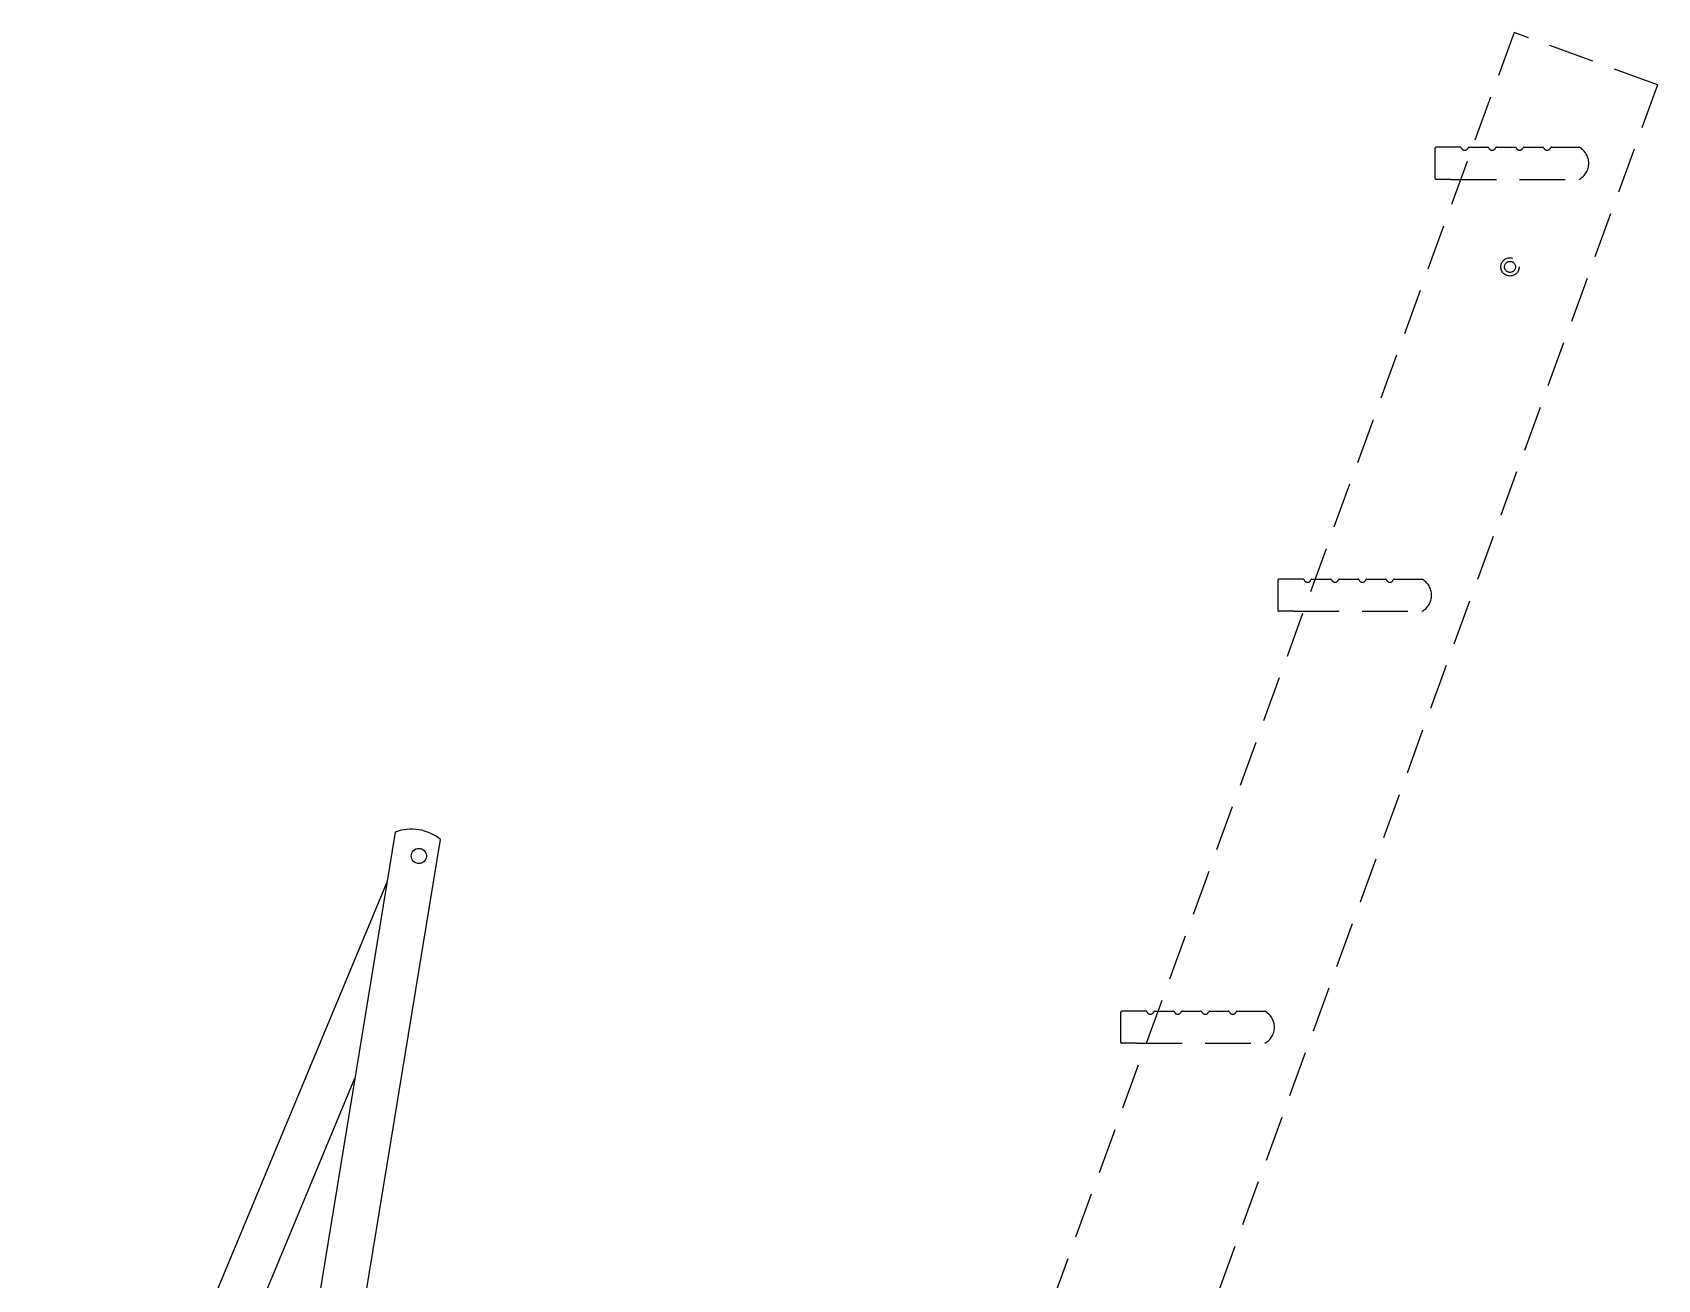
# Model space of a CAD drawing. Extents: x 216 to 4624, y 67 to 3629.
# Drawn here: x 2852 to 3740, y 2948 to 3629 of the extents above; entities that cross this region are included whole.
import ezdxf

# ---------------------------------------------------------------- set-up
doc = ezdxf.new("R2010")
doc.units = 0
doc.header["$LTSCALE"] = 100
doc.header["$MEASUREMENT"] = 0
doc.linetypes.add('HIDDEN', pattern=[0.375, 0.25, -0.125])
doc.layers.get('0').update_dxf_attribs({"linetype": 'CONTINUOUS'})
doc.layers.add('SKJULT', color=7, linetype='HIDDEN')

msp = doc.modelspace()

# ---------------------------------------------------------------- linework, layer by layer
at = {"color": 7}
for p, q in [((3050.37, 3192.1), (2978.19, 2752.33)), ((3021.37, 2861.04), (3075.04, 3188.05)), ((3045.93, 3165.05), (2852.26, 2700.08)), ((2875.21, 2690.18), (3028.32, 3057.75))]:
    msp.add_line(p, q, dxfattribs=at)
msp.add_circle((3063.29, 3179.05), 4.15, dxfattribs=at)
msp.add_arc((3059.2, 3168.71), 25, 50.67844, 110.67844, dxfattribs=at)
at = {"layer": 'SKJULT', "color": 7, "linetype": 'HIDDEN'}
for p, q in [((3661.41, 3628.67), (3107.29, 2106.23)), ((3739.78, 3600.14), (3661.41, 3628.67)), ((3739.78, 3600.14), (3312.98, 2427.53)), ((3618.22, 3565.25), (3618.22, 3549.25)), ((3632.14, 3566), (3618.97, 3566)), ((3636.8, 3566), (3647.14, 3566)), ((3651.8, 3566), (3662.14, 3566)), ((3666.8, 3566), (3677.14, 3566)), ((3681.8, 3566), (3697.06, 3566)), ((3626.84, 3548.5), (3618.97, 3548.5)), ((3626.84, 3548.5), (3697.06, 3548.5)), ((3532.37, 3329.39), (3532.37, 3313.39)), ((3546.29, 3330.14), (3533.12, 3330.14)), ((3550.95, 3330.14), (3561.29, 3330.14)), ((3565.95, 3330.14), (3576.29, 3330.14)), ((3580.95, 3330.14), (3591.29, 3330.14)), ((3595.95, 3330.14), (3611.21, 3330.14)), ((3540.99, 3312.64), (3533.12, 3312.64)), ((3540.99, 3312.64), (3611.21, 3312.64)), ((3446.53, 3093.52), (3446.53, 3077.52)), ((3460.44, 3094.27), (3447.28, 3094.27)), ((3465.11, 3094.27), (3475.44, 3094.27)), ((3480.11, 3094.27), (3490.44, 3094.27)), ((3495.11, 3094.27), (3505.44, 3094.27)), ((3510.11, 3094.27), (3525.37, 3094.27)), ((3455.15, 3076.77), (3447.28, 3076.77)), ((3455.15, 3076.77), (3525.37, 3076.77))]:
    msp.add_line(p, q, dxfattribs=at)
for radius in [5, 3]:
    msp.add_circle((3659.21, 3500.7), radius, dxfattribs=at)
for centre, radius, start, end in [((3618.97, 3565.25), 0.75, 90, 180), ((3632.14, 3565.5), 0.5, 21.1002, 90), ((3634.47, 3566.4), 2, 201.1002, 338.8998), ((3636.8, 3565.5), 0.5, 90, 158.8998), ((3647.14, 3565.5), 0.5, 21.1002, 90), ((3649.47, 3566.4), 2, 201.1002, 338.8998), ((3651.8, 3565.5), 0.5, 90, 158.8998), ((3662.14, 3565.5), 0.5, 21.1002, 90), ((3664.47, 3566.4), 2, 201.1002, 338.8998), ((3666.8, 3565.5), 0.5, 90, 158.8998), ((3677.14, 3565.5), 0.5, 21.1002, 90), ((3679.47, 3566.4), 2, 201.1002, 338.8998), ((3681.8, 3565.5), 0.5, 90, 158.8998), ((3692.22, 3557.25), 10, 298.95502, 61.04498), ((3618.97, 3549.25), 0.75, 180, 270), ((3533.12, 3329.39), 0.75, 90, 180), ((3546.29, 3329.64), 0.5, 21.1002, 90), ((3548.62, 3330.54), 2, 201.1002, 338.8998), ((3550.95, 3329.64), 0.5, 90, 158.8998), ((3561.29, 3329.64), 0.5, 21.1002, 90), ((3563.62, 3330.54), 2, 201.1002, 338.8998), ((3565.95, 3329.64), 0.5, 90, 158.8998), ((3576.29, 3329.64), 0.5, 21.1002, 90), ((3578.62, 3330.54), 2, 201.1002, 338.8998), ((3580.95, 3329.64), 0.5, 90, 158.8998), ((3591.29, 3329.64), 0.5, 21.1002, 90), ((3593.62, 3330.54), 2, 201.1002, 338.8998), ((3595.95, 3329.64), 0.5, 90, 158.8998), ((3606.37, 3321.39), 10, 298.95502, 61.04498), ((3533.12, 3313.39), 0.75, 180, 270), ((3447.28, 3093.52), 0.75, 90, 180), ((3460.44, 3093.77), 0.5, 21.1002, 90), ((3462.78, 3094.67), 2, 201.1002, 338.8998), ((3465.11, 3093.77), 0.5, 90, 158.8998), ((3475.44, 3093.77), 0.5, 21.1002, 90), ((3477.78, 3094.67), 2, 201.1002, 338.8998), ((3480.11, 3093.77), 0.5, 90, 158.8998), ((3490.44, 3093.77), 0.5, 21.1002, 90), ((3492.78, 3094.67), 2, 201.1002, 338.8998), ((3495.11, 3093.77), 0.5, 90, 158.8998), ((3505.44, 3093.77), 0.5, 21.1002, 90), ((3507.78, 3094.67), 2, 201.1002, 338.8998), ((3510.11, 3093.77), 0.5, 90, 158.8998), ((3520.53, 3085.52), 10, 298.95502, 61.04498), ((3447.28, 3077.52), 0.75, 180, 270)]:
    msp.add_arc(centre, radius, start, end, dxfattribs=at)

doc.saveas('drawing.dxf')
